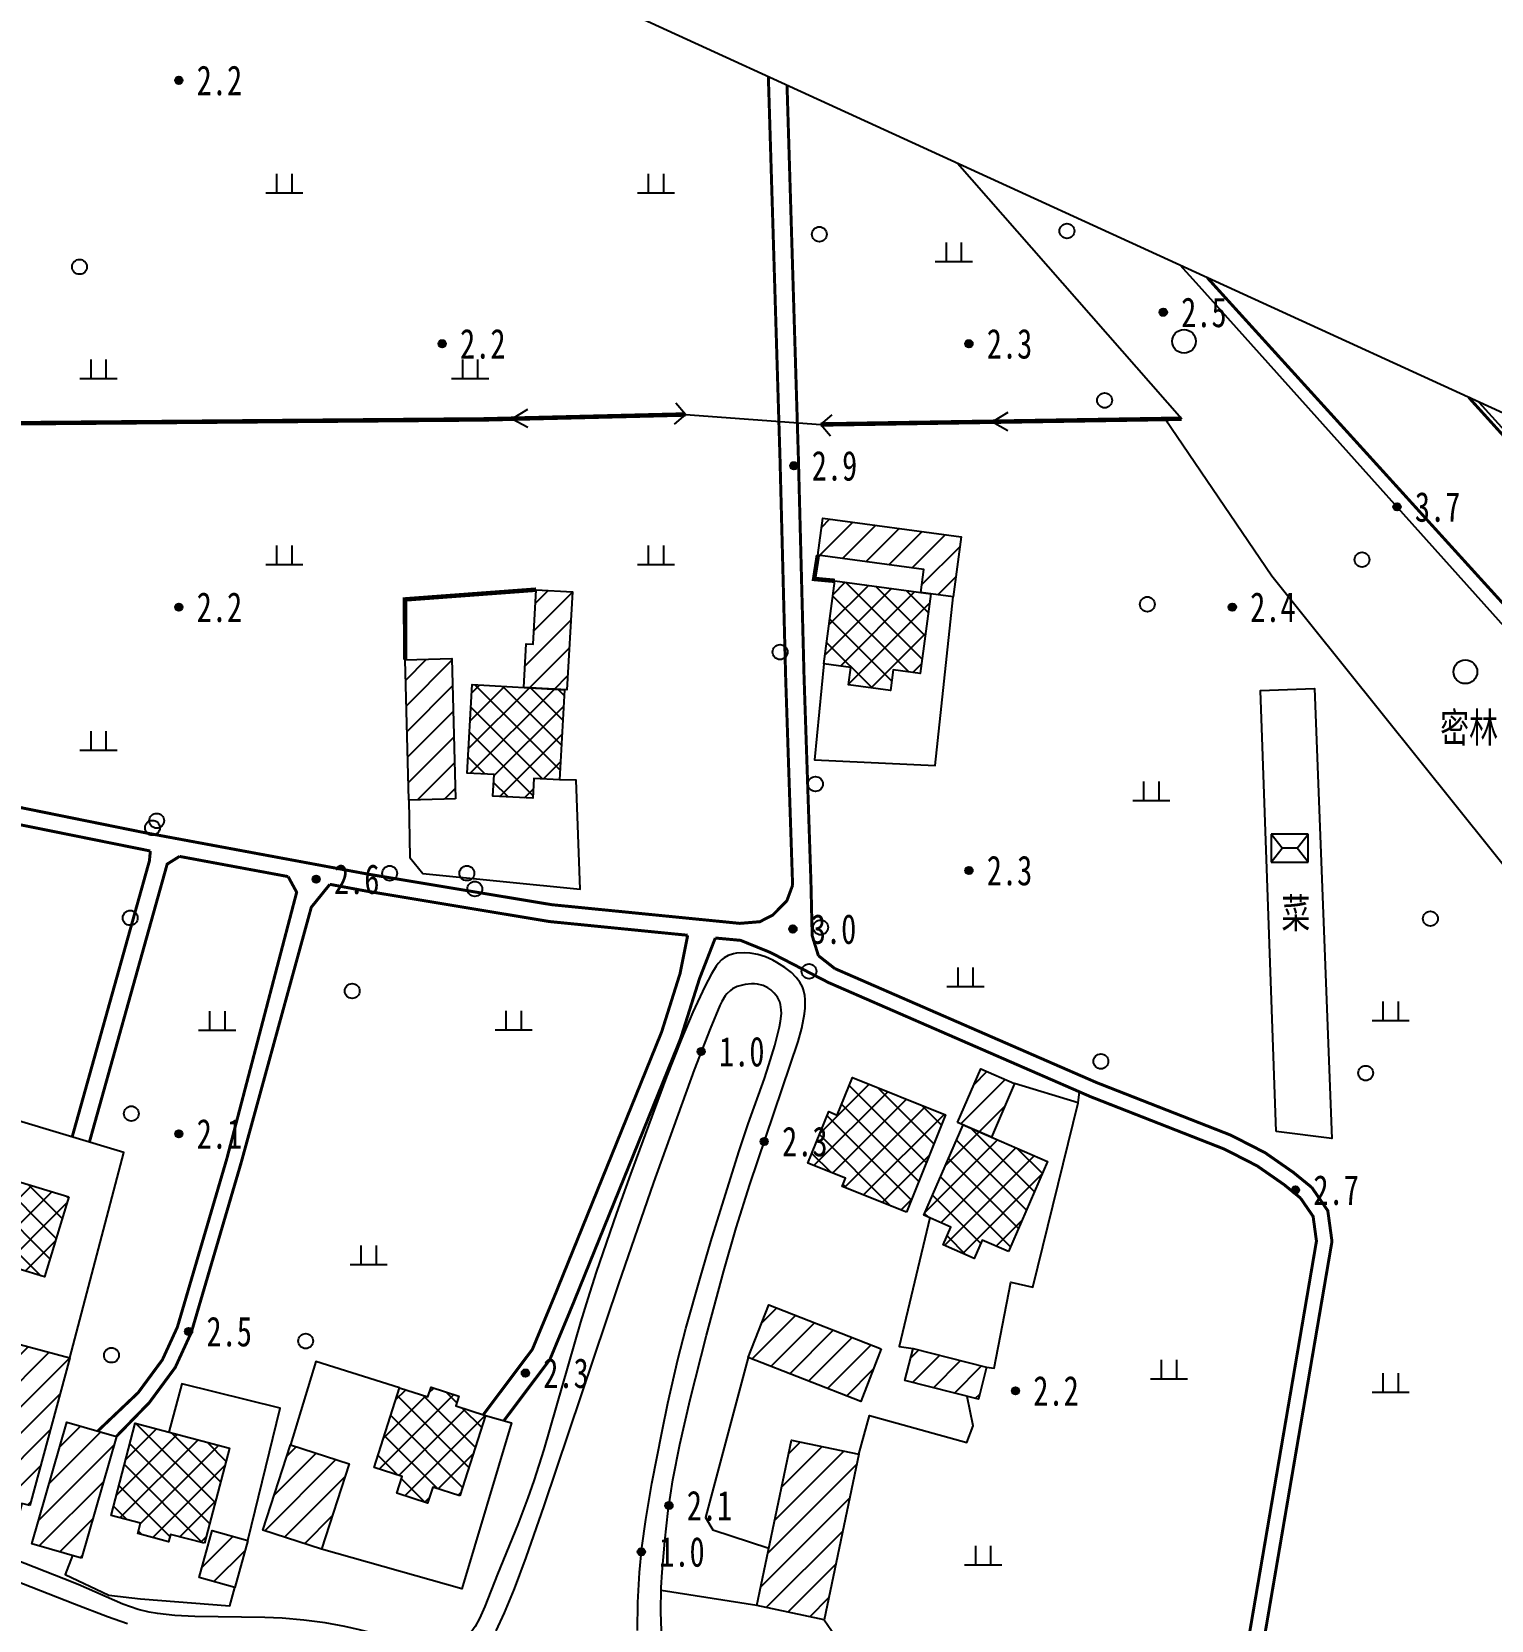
# Model space of a CAD drawing. Header units: metres. Extents: x 494039 to 619385, y 3351420 to 3402703.
# Drawn here: x 587745.6 to 587941.9, y 3393949.9 to 3394163.6 of the extents above; entities that cross this region are included whole.
import ezdxf
from ezdxf.enums import TextEntityAlignment as Align

# ---------------------------------------------------------------- set-up
doc = ezdxf.new("R2010")
doc.units = ezdxf.units.M
for name, pattern in [('2180', [0]), ('2430', [0]), ('2450', [0]), ('4410a', [0]), ('8521', [0]), ('9610', [0])]:
    doc.linetypes.add(name, pattern=pattern)
for name, color, linetype in [('210100', 130, 'Continuous'), ('220200', 130, 'Continuous'), ('220900', 130, '2180'), ('261301', 141, 'Continuous'), ('310300', 8, 'Continuous'), ('310500', 8, 'Continuous'), ('330400', 8, 'Continuous'), ('380201', 8, '2430'), ('380202', 8, '2450'), ('420500', 8, 'Continuous'), ('440100', 8, 'Continuous'), ('510301', 8, 'Continuous'), ('720100', 8, 'Continuous'), ('760201', 8, '8521'), ('810100', 8, '9610'), ('810302', 8, 'Continuous'), ('810501', 8, 'Continuous'), ('范围线', 8, 'Continuous')]:
    doc.layers.add(name, color=color, linetype=linetype)
pattern_1 = [(45, (0, 0), (-1.767766953, 1.767766953), []), (135, (0, 0), (-1.767766953, -1.767766953), [])]
pattern_2 = [(45, (0, 0), (-1.767766953, 1.767766953), [])]

# ---------------------------------------------------------------- blocks, each defined once
blk = doc.blocks.new('gc170')
at = {"linetype": 'Continuous'}
blk.add_circle((0, 0), 0.5, dxfattribs=at)
blk = doc.blocks.new('gu')
at = {"flags": 128}
for points in [[(3.75, 0), (-3.75, 0)], [(2.71, -0.6), (3.75, 0), (3.75, 0), (2.71, 0.6)]]:
    blk.add_lwpolyline(points, dxfattribs=at)
blk = doc.blocks.new('p_point')
for radius in [0.25, 0.2, 0.15, 0.1, 0.05]:
    blk.add_circle((0, 0), radius)
blk.add_point((0, 0))
blk = doc.blocks.new('vm')
at = {"linetype": 'Continuous'}
for p, q in [((-0.5, 0), (-0.5, 1.3)), ((0.5, 1.3), (0.5, 0)), ((1.25, 0), (-1.25, 0))]:
    blk.add_line(p, q, dxfattribs=at)
blk = doc.blocks.new('v1')
blk.add_circle((0, 0), 0.8)
blk = doc.blocks.new('mf')
for p, q in [((1.25, 0.95), (-1.25, 0.95)), ((-1.25, 0.95), (-1.25, -0.95)), ((0.5, 0), (-0.5, 0)), ((1.25, -0.95), (1.25, 0.95)), ((-1.25, -0.95), (1.25, -0.95))]:
    blk.add_line(p, q)
at = {"flags": 128}
for points in [[(-1.25, -0.95), (-0.5, 0), (-1.25, 0.95)], [(1.25, -0.95), (0.5, 0), (1.25, 0.95)]]:
    blk.add_lwpolyline(points, dxfattribs=at)
blk = doc.blocks.new('1-3&1-4')
at = {"layer": '310300', "linetype": 'Continuous'}
h = blk.add_hatch(dxfattribs=at)
h.set_pattern_fill('ANSI31', color=8, scale=20, style=0)
h.set_pattern_definition(pattern_2)
h.paths.add_polyline_path([(587865.1352, 3394088.2002), (587865.5487, 3394091.2727), (587851.296, 3394093.1908), (587851.9687, 3394098.1888), (587870.5943, 3394095.6821), (587869.5082, 3394087.6116)])
h = blk.add_hatch(dxfattribs=at)
h.set_pattern_fill('ANSI31', color=8, scale=20, style=0)
h.set_pattern_definition(pattern_2)
h.paths.add_polyline_path([(587811.7299, 3394075.4164), (587812.0616, 3394081.2959), (587812.9899, 3394081.2435), (587813.4033, 3394088.5697), (587818.2724, 3394088.295), (587817.5273, 3394075.0893)])
h = blk.add_hatch(dxfattribs=at)
h.set_pattern_fill('ANSI31', color=8, scale=20, style=0)
h.set_pattern_definition(pattern_2)
h.paths.add_polyline_path([(587802.5481, 3394060.416), (587796.2838, 3394060.2532), (587795.793, 3394079.135), (587802.0572, 3394079.2979)])
h = blk.add_hatch(dxfattribs=at)
h.set_pattern_fill('ANSI31', color=8, scale=20, style=0)
h.set_pattern_definition(pattern_2)
h.paths.add_polyline_path([(587870.0719, 3394016.9078), (587873.2093, 3394024.1161), (587877.7679, 3394022.132), (587874.6305, 3394014.9237)])
h = blk.add_hatch(dxfattribs=at)
h.set_pattern_fill('ANSI31', color=8, scale=20, style=0)
h.set_pattern_definition(pattern_2)
h.paths.add_polyline_path([(587859.8247, 3393986.4333), (587857.0555, 3393979.3518), (587841.9185, 3393985.2712), (587844.6878, 3393992.3527)])
h = blk.add_hatch(dxfattribs=at)
h.set_pattern_fill('ANSI31', color=8, scale=20, style=0)
h.set_pattern_definition(pattern_2)
h.paths.add_polyline_path([(587745.2875, 3393965.3729), (587744.2352, 3393965.6579), (587743.3674, 3393962.4535), (587738.6229, 3393963.7384), (587739.5604, 3393967.2003), (587738.0136, 3393967.6192), (587743.323, 3393987.2249), (587750.6667, 3393985.2361)])
h = blk.add_hatch(dxfattribs=at)
h.set_pattern_fill('ANSI31', color=8, scale=20, style=0)
h.set_pattern_definition(pattern_2)
h.paths.add_polyline_path([(587873.9984, 3393983.9728), (587872.8932, 3393979.6679), (587862.9921, 3393982.2101), (587864.0973, 3393986.5149)])
h = blk.add_hatch(dxfattribs=at)
h.set_pattern_fill('ANSI31', color=8, scale=20, style=0)
h.set_pattern_definition(pattern_2)
h.paths.add_polyline_path([(587752.2462, 3393958.3005), (587745.5639, 3393960.2181), (587750.2633, 3393976.5941), (587756.9456, 3393974.6765)])
h = blk.add_hatch(dxfattribs=at)
h.set_pattern_fill('ANSI31', color=8, scale=20, style=0)
h.set_pattern_definition(pattern_2)
h.paths.add_polyline_path([(587852.1543, 3393950.012), (587843.076, 3393951.9079), (587847.7276, 3393974.1821), (587856.8059, 3393972.2863)])
h = blk.add_hatch(dxfattribs=at)
h.set_pattern_fill('ANSI31', color=8, scale=20, style=0)
h.set_pattern_definition(pattern_2)
h.paths.add_polyline_path([(587780.3347, 3393973.5263), (587788.2368, 3393970.9677), (587784.5238, 3393959.5001), (587776.6216, 3393962.0587)])
h = blk.add_hatch(dxfattribs=at)
h.set_pattern_fill('ANSI31', color=8, scale=20, style=0)
h.set_pattern_definition(pattern_2)
h.paths.add_polyline_path([(587772.8667, 3393954.3525), (587768.0817, 3393955.6796), (587769.8327, 3393961.9932), (587774.6177, 3393960.6661)])
at = {"layer": '310500', "linetype": 'Continuous'}
h = blk.add_hatch(dxfattribs=at)
h.set_pattern_fill('ANSI37', color=8, scale=20, style=0)
h.set_pattern_definition(pattern_1)
h.paths.add_polyline_path([(587866.5095, 3394088.0152), (587865.0659, 3394077.2884), (587861.4441, 3394077.7758), (587861.0733, 3394075.0205), (587855.4203, 3394075.7813), (587855.7339, 3394078.1115), (587852.0878, 3394078.6022), (587853.5887, 3394089.7541)])
h = blk.add_hatch(dxfattribs=at)
h.set_pattern_fill('ANSI37', color=8, scale=20, style=0)
h.set_pattern_definition(pattern_1)
h.paths.add_polyline_path([(587817.2306, 3394075.106), (587816.5469, 3394062.9905), (587813.1, 3394063.185), (587812.9489, 3394060.5062), (587807.575, 3394060.8094), (587807.7374, 3394063.6889), (587804.1358, 3394063.8921), (587804.8081, 3394075.807)])
h = blk.add_hatch(dxfattribs=at)
h.set_pattern_fill('ANSI37', color=8, scale=20, style=0)
h.set_pattern_definition(pattern_1)
h.paths.add_polyline_path([(587863.2232, 3394004.816), (587854.572, 3394008.2943), (587855.0109, 3394009.3858), (587849.9681, 3394011.4133), (587852.7586, 3394018.3539), (587853.8988, 3394017.8955), (587855.9325, 3394022.9539), (587868.4863, 3394017.9066)])
h = blk.add_hatch(dxfattribs=at)
h.set_pattern_fill('ANSI37', color=8, scale=20, style=0)
h.set_pattern_definition(pattern_1)
h.paths.add_polyline_path([(587876.9182, 3393999.5299), (587873.3969, 3394001.0626), (587872.3324, 3393998.6169), (587868.1415, 3394000.441), (587869.1833, 3394002.8345), (587865.5384, 3394004.421), (587870.8297, 3394016.578), (587882.1869, 3394011.6348)])
h = blk.add_hatch(dxfattribs=at)
h.set_pattern_fill('ANSI37', color=8, scale=20, style=0)
h.set_pattern_definition(pattern_1)
h.paths.add_polyline_path([(587750.5316, 3394006.8838), (587747.2566, 3393996.1136), (587743.7111, 3393997.1917), (587743.0039, 3393994.8662), (587738.2079, 3393996.3246), (587738.8853, 3393998.5523), (587735.1956, 3393999.6743), (587738.5004, 3394010.5423)])
h = blk.add_hatch(dxfattribs=at)
h.set_pattern_fill('ANSI37', color=8, scale=20, style=0)
h.set_pattern_definition(pattern_1)
h.paths.add_polyline_path([(587803.1491, 3393966.6949), (587799.4945, 3393967.8638), (587798.8025, 3393965.7002), (587794.6574, 3393967.026), (587795.3807, 3393969.2873), (587791.5965, 3393970.4976), (587795.0181, 3393981.1954), (587798.8349, 3393979.9746), (587799.2594, 3393981.3017), (587803.0088, 3393980.1025), (587802.5843, 3393978.7754), (587806.602, 3393977.4903)])
h = blk.add_hatch(dxfattribs=at)
h.set_pattern_fill('ANSI37', color=8, scale=20, style=0)
h.set_pattern_definition(pattern_1)
h.paths.add_polyline_path([(587768.7767, 3393960.2962), (587764.2111, 3393961.4926), (587763.951, 3393960.5001), (587759.7982, 3393961.5883), (587760.1623, 3393962.9779), (587756.2115, 3393964.0132), (587759.4653, 3393976.4297), (587772.1345, 3393973.1097)])
at = {"layer": '210100', "color": 141, "linetype": 'Continuous', "flags": 128}
for points in [[(587827.0231, 3393948.5785), (587827.0805, 3393952.3145), (587827.2957, 3393956.3561), (587827.6109, 3393959.6885), (587828.1423, 3393963.4896), (587828.9819, 3393968.3545), (587830.345, 3393975.3587), (587831.1285, 3393979.1209), (587832.4571, 3393985.011), (587833.5301, 3393989.1744), (587835.4575, 3393995.9534), (587836.9177, 3394000.8679), (587838.4057, 3394005.7718), (587840.7063, 3394013.0904), (587841.9211, 3394016.7112), (587844.1031, 3394022.8335), (587844.7134, 3394024.6381), (587845.5141, 3394027.2644), (587846.1314, 3394029.7762), (587846.2746, 3394030.535), (587846.3825, 3394031.567), (587846.3778, 3394032.041), (587846.2724, 3394032.7675), (587846.1601, 3394033.1337), (587845.8549, 3394033.754), (587845.4318, 3394034.3152), (587844.9526, 3394034.7603), (587844.5642, 3394035.0236), (587843.9359, 3394035.3128), (587843.1941, 3394035.4987), (587842.7753, 3394035.5461), (587842.3514, 3394035.5576), (587841.5034, 3394035.4795), (587840.4468, 3394035.188), (587839.835, 3394034.8811), (587839.5236, 3394034.6605), (587839.0712, 3394034.2184), (587838.8346, 3394033.9155), (587838.391, 3394033.1875), (587838.1237, 3394032.6442), (587836.7901, 3394029.4823), (587834.6579, 3394023.972), (587829.1809, 3394008.8059), (587824.4723, 3393995.2037), (587814.4245, 3393965.332), (587811.9973, 3393958.3685), (587810.4347, 3393954.1847), (587809.0945, 3393950.9209), (587807.9729, 3393948.4954)], [(587758.4071, 3393949.4759), (587755.7424, 3393950.4031), (587751.2847, 3393952.0923), (587738.5531, 3393957.0964)]]:
    blk.add_lwpolyline(points, dxfattribs=at)
at = {"layer": '220200', "color": 141, "linetype": 'Continuous', "const_width": 0.6, "flags": 128}
for points in [[(587657.9175, 3394109.9394), (587672.9304, 3394110.0821), (587745.4406, 3394110.9694), (587806.3178, 3394111.4731), (587833.4844, 3394112.1327)], [(587851.6858, 3394110.7915), (587900.2382, 3394111.5626)]]:
    blk.add_lwpolyline(points, dxfattribs=at)
at = {"layer": '220900', "color": 141, "linetype": 'Continuous'}
for p, q in [((587833.4844, 3394112.1327), (587832.1779, 3394113.647)), ((587833.4844, 3394112.1327), (587831.9701, 3394110.8262)), ((587851.6858, 3394110.7915), (587853.2001, 3394112.098)), ((587851.6858, 3394110.7915), (587852.9923, 3394109.2772))]:
    blk.add_line(p, q, dxfattribs=at)
at = {"layer": '220900', "color": 141, "linetype": '2180', "flags": 128}
blk.add_lwpolyline([(587833.4844, 3394112.1327), (587851.6858, 3394110.7915)], dxfattribs=at)
at = {"layer": '310300', "color": 8, "linetype": 'Continuous', "flags": 128}
for points, elevation in [([(587865.1352, 3394088.2002), (587865.5487, 3394091.2727), (587851.296, 3394093.1908), (587851.9687, 3394098.1888), (587870.5943, 3394095.6821), (587869.5082, 3394087.6116)], 5.1647), ([(587802.5481, 3394060.416), (587796.2838, 3394060.2532), (587795.793, 3394079.135), (587802.0572, 3394079.2979)], 5.1647), ([(587870.0719, 3394016.9078), (587873.2093, 3394024.1161), (587877.7679, 3394022.132), (587874.6305, 3394014.9237)], 5.7515), ([(587859.8247, 3393986.4333), (587857.0555, 3393979.3518), (587841.9185, 3393985.2712), (587844.6878, 3393992.3527)], 5.6028), ([(587873.9984, 3393983.9728), (587872.8932, 3393979.6679), (587862.9921, 3393982.2101), (587864.0973, 3393986.5149)], 5.3649), ([(587752.2462, 3393958.3005), (587745.5639, 3393960.2181), (587750.2633, 3393976.5941), (587756.9456, 3393974.6765)], 5.8942), ([(587852.1543, 3393950.012), (587843.076, 3393951.9079), (587847.7276, 3393974.1821), (587856.8059, 3393972.2863)], 4.6511), ([(587780.3347, 3393973.5263), (587788.2368, 3393970.9677), (587784.5238, 3393959.5001), (587776.6216, 3393962.0587)], 5.8942), ([(587772.8667, 3393954.3525), (587768.0817, 3393955.6796), (587769.8327, 3393961.9932), (587774.6177, 3393960.6661)], 5.8942)]:
    blk.add_lwpolyline(points, close=True, dxfattribs=dict(at, elevation=elevation))
for points in [[(587811.7299, 3394075.4164), (587812.0616, 3394081.2959), (587812.9899, 3394081.2435), (587813.4033, 3394088.5697), (587818.2724, 3394088.295), (587817.5273, 3394075.0893)], [(587745.2875, 3393965.3729), (587744.2352, 3393965.6579), (587743.3674, 3393962.4535), (587738.6229, 3393963.7384), (587739.5604, 3393967.2003), (587738.0136, 3393967.6192), (587743.323, 3393987.2249), (587750.6667, 3393985.2361)]]:
    blk.add_lwpolyline(points, close=True, dxfattribs=at)
at = {"layer": '310500', "color": 8, "linetype": 'Continuous', "flags": 128}
for points, elevation in [([(587866.5095, 3394088.0152), (587865.0659, 3394077.2884), (587861.4441, 3394077.7758), (587861.0733, 3394075.0205), (587855.4203, 3394075.7813), (587855.7339, 3394078.1115), (587852.0878, 3394078.6022), (587853.5887, 3394089.7541)], 10.324), ([(587863.2232, 3394004.816), (587854.572, 3394008.2943), (587855.0109, 3394009.3858), (587849.9681, 3394011.4133), (587852.7586, 3394018.3539), (587853.8988, 3394017.8955), (587855.9325, 3394022.9539), (587868.4863, 3394017.9066)], 13.6074), ([(587876.9182, 3393999.5299), (587873.3969, 3394001.0626), (587872.3324, 3393998.6169), (587868.1415, 3394000.441), (587869.1833, 3394002.8345), (587865.5384, 3394004.421), (587870.8297, 3394016.578), (587882.1869, 3394011.6348)], 10.2303), ([(587750.5316, 3394006.8838), (587747.2566, 3393996.1136), (587743.7111, 3393997.1917), (587743.0039, 3393994.8662), (587738.2079, 3393996.3246), (587738.8853, 3393998.5523), (587735.1956, 3393999.6743), (587738.5004, 3394010.5423)], 13.3724), ([(587803.1491, 3393966.6949), (587799.4945, 3393967.8638), (587798.8025, 3393965.7002), (587794.6574, 3393967.026), (587795.3807, 3393969.2873), (587791.5965, 3393970.4976), (587795.0181, 3393981.1954), (587798.8349, 3393979.9746), (587799.2594, 3393981.3017), (587803.0088, 3393980.1025), (587802.5843, 3393978.7754), (587806.602, 3393977.4903)], 14.1531)]:
    blk.add_lwpolyline(points, close=True, dxfattribs=dict(at, elevation=elevation))
for points in [[(587817.2306, 3394075.106), (587816.5469, 3394062.9905), (587813.1, 3394063.185), (587812.9489, 3394060.5062), (587807.575, 3394060.8094), (587807.7374, 3394063.6889), (587804.1358, 3394063.8921), (587804.8081, 3394075.807)], [(587768.7767, 3393960.2962), (587764.2111, 3393961.4926), (587763.951, 3393960.5001), (587759.7982, 3393961.5883), (587760.1623, 3393962.9779), (587756.2115, 3393964.0132), (587759.4653, 3393976.4297), (587772.1345, 3393973.1097)]]:
    blk.add_lwpolyline(points, close=True, dxfattribs=at)
at = {"layer": '330400', "color": 8, "linetype": 'Continuous', "flags": 128}
blk.add_lwpolyline([(587912.9483, 3394015.6823), (587910.8267, 3394075.0094), (587918.0883, 3394075.2691), (587920.4382, 3394014.7402)], close=True, dxfattribs=at)
at = {"layer": '380201', "color": 8, "linetype": '2430', "const_width": 0.6, "flags": 128}
for points, elevation in [([(587851.296, 3394093.1908), (587850.7958, 3394090.0125), (587853.5887, 3394089.7541)], 5.4324), ([(587813.4033, 3394088.5697), (587795.7483, 3394087.2565), (587795.793, 3394079.135)], 5.1647)]:
    blk.add_lwpolyline(points, dxfattribs=dict(at, elevation=elevation))
at = {"layer": '380202', "color": 8, "linetype": '2450', "flags": 128}
for points in [[(587852.0878, 3394078.6022), (587850.859, 3394065.6675), (587867.0793, 3394064.9001), (587869.5082, 3394087.6116)], [(587873.9984, 3393983.9728), (587875.0072, 3393983.834), (587877.263, 3393995.402), (587880.2283, 3393994.7663), (587886.3212, 3394019.5267), (587877.7679, 3394022.132)], [(587795.0181, 3393981.1954), (587783.7835, 3393984.7295), (587780.3347, 3393973.5263)], [(587774.6177, 3393960.6661), (587778.9449, 3393978.4679), (587765.7458, 3393981.757), (587764.0016, 3393975.241)], [(587856.8059, 3393972.2863), (587858.2621, 3393977.4637), (587871.3351, 3393973.8301), (587872.193, 3393976.1145), (587871.3673, 3393980.0597)]]:
    blk.add_lwpolyline(points, dxfattribs=at)
for points, elevation in [([(587796.2838, 3394060.2532), (587796.3938, 3394052.526), (587798.1604, 3394050.3785), (587819.3101, 3394048.2659), (587818.7906, 3394062.9468), (587816.5469, 3394062.9905)], 5.1647), ([(587750.6667, 3393985.2361), (587757.9453, 3394012.8407), (587742.851, 3394017.4038)], 5.3907), ([(587866.3416, 3394004.0714), (587862.2354, 3393986.7462), (587864.0973, 3393986.5149)], 4.5699), ([(587841.9185, 3393985.2712), (587836.1886, 3393963.7739), (587837.1461, 3393962.1075), (587844.693, 3393959.6511)], 4.3617), ([(587751.0164, 3393958.6534), (587750.0641, 3393956.0878), (587755.9162, 3393953.3361), (587760.1718, 3393952.8133), (587772.2095, 3393951.8613), (587772.8667, 3393954.3525)], 5.0874)]:
    blk.add_lwpolyline(points, dxfattribs=dict(at, elevation=elevation))
at = {"layer": '420500', "color": 8, "linetype": 'Continuous', "const_width": 0.4, "flags": 128}
for points in [[(587957.5677, 3394071.157), (587903.6726, 3394130.5409)], [(588035.1586, 3394007.3177), (588000.8891, 3394044.8211), (587972.8402, 3394076.8839), (587938.8472, 3394114.4317)]]:
    blk.add_lwpolyline(points, dxfattribs=at)
at = {"layer": '440100', "color": 8, "linetype": '4410a', "const_width": 0.4, "flags": 128}
for points in [[(587844.637, 3394157.5778), (587846.1963, 3394106.4363), (587846.9681, 3394076.5985), (587847.8978, 3394048.8099)], [(587684.7888, 3394071.2376), (587690.4535, 3394069.9247), (587720.6586, 3394063.9917), (587760.691, 3394055.8921), (587790.7622, 3394050.3073), (587815.4929, 3394046.194), (587840.7975, 3394043.6804), (587843.4909, 3394043.9058), (587845.2478, 3394044.8104), (587847.1333, 3394046.7401), (587847.8978, 3394048.8099)], [(587750.9847, 3394014.9449), (587761.3779, 3394052.0899), (587761.5008, 3394053.4174)], [(587754.4359, 3393975.3967), (587759.8722, 3393980.5644), (587763.1235, 3393984.9771), (587765.1428, 3393989.3858), (587771.7851, 3394012.0109), (587781.1878, 3394047.8705), (587780.0359, 3394049.975)], [(587806.2899, 3393977.5901), (587812.8884, 3393986.3716), (587815.8183, 3393993.4159), (587830.2779, 3394029.0711), (587832.7558, 3394036.9229), (587833.7857, 3394042.0804)], [(587837.4976, 3394041.7117), (587840.9024, 3394041.3959), (587844.9053, 3394039.7686), (587852.7458, 3394035.7119), (587888.0033, 3394020.3582), (587905.9902, 3394013.3102), (587910.3809, 3394011.0629), (587914.0002, 3394008.5432), (587916.2159, 3394006.7369)], [(587853.5697, 3394037.6038), (587888.7919, 3394022.2655), (587906.8388, 3394015.194), (587911.4453, 3394012.8362), (587915.2434, 3394010.1921), (587917.7495, 3394008.1491)], [(587916.2159, 3394006.7369), (587917.9131, 3394004.2641), (587918.3666, 3394000.9424), (587908.7118, 3393944.3949), (587903.6144, 3393913.576), (587903.042, 3393905.8681), (587903.5202, 3393902.7799), (587905.2175, 3393900.307)]]:
    blk.add_lwpolyline(points, dxfattribs=at)
at = {"layer": '440100', "color": 8, "linetype": 'Continuous', "const_width": 0.4, "flags": 128}
for points in [[(587847.1486, 3394156.4275), (587848.6707, 3394106.506), (587849.4425, 3394076.6721), (587850.362, 3394049.3193), (587850.5319, 3394042.0268), (587851.3678, 3394039.3354)], [(587732.4479, 3394059.2749), (587761.5008, 3394053.4174)], [(587753.3, 3394014.245), (587763.7658, 3394051.6505), (587765.4181, 3394052.6899)], [(587765.4181, 3394052.6899), (587780.0359, 3394049.975)], [(587756.9456, 3393974.6765), (587761.3784, 3393979.2357), (587764.8566, 3393983.9564), (587767.0219, 3393988.6838), (587773.713, 3394011.4753), (587783.1532, 3394045.8475), (587785.6481, 3394048.9327)], [(587785.6481, 3394048.9327), (587790.3661, 3394048.0565), (587815.1922, 3394043.9273), (587833.7857, 3394042.0804)], [(587809.0685, 3393976.792), (587815.2517, 3393985.0207), (587818.3167, 3393992.3898), (587832.8212, 3394028.1557), (587835.3756, 3394036.2501), (587837.4976, 3394041.7117)], [(587917.7495, 3394008.1491), (587919.8915, 3394005.0283), (587920.4541, 3394000.9075), (587910.7469, 3393944.0529), (587905.6655, 3393913.3307), (587905.1174, 3393905.9506), (587905.4875, 3393903.5601), (587906.7738, 3393901.686)]]:
    blk.add_lwpolyline(points, dxfattribs=at)
at = {"layer": '440100', "color": 8, "linetype": '4410a', "const_width": 0.4, "elevation": 3.4889, "flags": 128}
blk.add_lwpolyline([(587851.3678, 3394039.3354), (587853.5697, 3394037.6038)], dxfattribs=at)
at = {"layer": '760201', "color": 8, "linetype": '8521', "flags": 128}
for points in [[(588015.4328, 3393980.0445), (588007.1562, 3393990.0044), (587998.2042, 3393998.5497), (587963.0105, 3394032.7978), (587957.139, 3394038.9183), (587956.0239, 3394040.7455), (587951.744, 3394052.6998), (587952.1637, 3394060.6041), (587954.9512, 3394069.5691), (587953.6919, 3394072.3651), (587902.2029, 3394129.8559), (587900.0175, 3394132.2148)], [(587913.1279, 3393894.4498), (587910.6286, 3393895.2031), (587909.2866, 3393895.7217), (587908.471, 3393896.1097), (587907.2625, 3393896.7752), (587904.5808, 3393898.5133), (587903.2703, 3393899.2817), (587902.0429, 3393899.8438), (587900.6229, 3393900.3254), (587891.3278, 3393902.9573), (587888.0609, 3393903.8278), (587880.9079, 3393905.568), (587871.9422, 3393907.6747), (587865.9884, 3393909.1622), (587861.2699, 3393910.506), (587857.514, 3393911.7657), (587853.8043, 3393913.1654), (587851.968, 3393913.9143), (587849.0623, 3393915.1908), (587846.5639, 3393916.4084), (587844.469, 3393917.555), (587842.9574, 3393918.4853), (587841.3689, 3393919.59), (587839.333, 3393921.2579), (587838.7003, 3393921.8567), (587837.7505, 3393922.8634), (587836.5818, 3393924.3852), (587835.9454, 3393925.4395), (587835.5658, 3393926.1705), (587834.8944, 3393927.6865), (587834.5238, 3393928.6632), (587833.807, 3393930.8665), (587833.402, 3393932.2927), (587832.3326, 3393936.4911), (587831.4391, 3393940.4644), (587830.802, 3393943.8723), (587830.4084, 3393946.7218), (587830.2498, 3393948.5631), (587830.1688, 3393951.0355), (587830.2335, 3393954.3466), (587830.3459, 3393956.4207), (587830.6913, 3393960.5713), (587831.1704, 3393964.7136), (587831.7931, 3393968.8308), (587832.7286, 3393973.5696), (587834.1296, 3393979.613), (587836.324, 3393988.2996), (587838.6392, 3393996.9553), (587840.2981, 3394002.7065), (587842.1442, 3394008.5368), (587848.6557, 3394027.7902), (587849.1415, 3394029.5904), (587849.4996, 3394031.528), (587849.5784, 3394032.2735), (587849.5966, 3394033.4614), (587849.5475, 3394033.9679), (587849.3798, 3394034.7334), (587849.2303, 3394035.138), (587848.8894, 3394035.7677), (587848.3948, 3394036.4109), (587847.7421, 3394037.0545), (587846.8713, 3394037.7341), (587845.7925, 3394038.4184), (587845.2194, 3394038.7257), (587844.24, 3394039.1592), (587843.2287, 3394039.4818), (587842.1831, 3394039.6765), (587841.3694, 3394039.7268), (587840.3539, 3394039.6563), (587839.9448, 3394039.5781), (587839.2239, 3394039.3448), (587838.675, 3394039.0471), (587838.3424, 3394038.786), (587837.8736, 3394038.2808), (587837.6175, 3394037.9302), (587836.9924, 3394036.8798), (587836.0957, 3394035.1708), (587834.4754, 3394031.7272), (587833.0036, 3394028.2617), (587830.9471, 3394023.041), (587826.1103, 3394009.939), (587824.2293, 3394004.6834), (587821.4874, 3393996.7617), (587820.3325, 3393993.2082), (587819.3607, 3393990.0194), (587814.435, 3393972.9122), (587813.1095, 3393968.7163), (587812.3036, 3393966.3995), (587810.9292, 3393962.834), (587808.1863, 3393956.1202), (587806.5055, 3393951.8059), (587805.7904, 3393950.1735), (587805.1953, 3393949.088), (587804.414, 3393948.0355), (587803.8079, 3393947.4682), (587803.4742, 3393947.2338), (587802.8914, 3393946.9345), (587802.5193, 3393946.7995), (587801.7265, 3393946.6141), (587800.5894, 3393946.5166), (587799.8449, 3393946.5271), (587798.3125, 3393946.6731), (587796.3135, 3393947.0251), (587794.5888, 3393947.4097), (587789.6456, 3393948.662), (587787.6802, 3393949.1109), (587785.0261, 3393949.5868), (587782.1382, 3393949.9612), (587779.2158, 3393950.2061), (587776.8877, 3393950.305), (587767.4825, 3393950.4293), (587764.7759, 3393950.5853), (587762.4867, 3393950.8504), (587761.3566, 3393951.0473), (587759.8695, 3393951.397), (587757.7983, 3393952.095), (587751.7864, 3393954.7295), (587749.8758, 3393955.5207), (587735.5773, 3393961.1241), (587688.8332, 3393979.5833), (587685.0417, 3393981.1921), (587683.3393, 3393981.9626), (587680.6583, 3393983.2751), (587678.9176, 3393984.2175), (587672.549, 3393987.8943), (587670.4489, 3393988.9878), (587668.862, 3393989.6919), (587666.9982, 3393990.322), (587666.0462, 3393990.5447), (587664.2079, 3393990.8304), (587659.5248, 3393991.3314), (587657.422, 3393991.7156), (587656.2654, 3393991.9836), (587653.9743, 3393992.6129), (587651.2621, 3393993.501), (587648.5935, 3393994.5095), (587646.5117, 3393995.3872), (587642.8454, 3393997.0824), (587638.6275, 3393999.183), (587632.6619, 3394002.3077), (587626.745, 3394005.5317), (587624.3948, 3394006.8546), (587620.3194, 3394009.2449), (587616.9708, 3394011.3664), (587614.581, 3394013.0149), (587612.4606, 3394014.611), (587610.086, 3394016.6365), (587608.361, 3394018.3809), (587607.1509, 3394019.8049), (587605.9213, 3394021.4413), (587604.7831, 3394023.1568), (587603.8949, 3394024.6684), (587601.8684, 3394028.5568), (587600.9964, 3394030.0969), (587600.1388, 3394031.3861), (587599.4196, 3394032.2808), (587598.3084, 3394033.3606), (587597.2969, 3394034.1342), (587594.1578, 3394036.1536), (587593.3506, 3394036.6964), (587592.3259, 3394037.4733), (587591.2813, 3394038.4352), (587590.3221, 3394039.4877), (587589.2075, 3394040.9006), (587588.4276, 3394041.9882), (587587.8128, 3394042.8977), (587587.119, 3394044.0672), (587586.6737, 3394045.0325), (587586.4111, 3394045.8597), (587586.2874, 3394046.5485), (587586.2396, 3394047.5362), (587586.273, 3394048.1632), (587586.4566, 3394049.4315), (587586.8626, 3394051.0896), (587587.3887, 3394052.7859), (587588.5463, 3394056.0499), (587590.0108, 3394059.746), (587591.0996, 3394062.3425), (587595.9502, 3394073.6389), (587597.3978, 3394077.2651), (587598.7692, 3394081.1097), (587600.3491, 3394086.0699), (587601.4184, 3394089.6407), (587607.1795, 3394109.7445), (587611.6495, 3394124.8165)], [(587940.2139, 3394113.8058), (587973.2833, 3394077.2782), (588001.3312, 3394045.2164), (588034.8287, 3394008.5076), (588035.1586, 3394007.3177)]]:
    blk.add_lwpolyline(points, dxfattribs=at)
at = {"layer": '810100', "color": 8, "linetype": '9610', "flags": 128}
for points in [[(587870.0606, 3394145.9344), (587900.2382, 3394111.5626)], [(587898.0047, 3394111.5272), (587912.3603, 3394090.4282), (587946.9162, 3394047.2994), (587953.4358, 3394047.9745)], [(587843.076, 3393951.9079), (587830.2218, 3393953.9453)], [(587852.1543, 3393950.012), (587853.6019, 3393947.8327), (587907.266, 3393935.6534)]]:
    blk.add_lwpolyline(points, dxfattribs=at)
for points, elevation in [([(587886.3212, 3394019.5267), (587886.4824, 3394021.0205)], 3.3402), ([(587806.602, 3393977.4903), (587810.1036, 3393976.4989), (587803.3939, 3393954.1613), (587784.5238, 3393959.5001)], 3.2212)]:
    blk.add_lwpolyline(points, dxfattribs=dict(at, elevation=elevation))
at = {"layer": '范围线', "color": 8, "flags": 128}
blk.add_lwpolyline([(580974.9971, 3398172.2884), (580158.1729, 3397748.7629), (583102.2681, 3395406.1495), (589376.9328, 3392493.3034), (594318.9563, 3392016.403), (594002.9657, 3392059.9931), (593709.5027, 3392110.274), (593489.39, 3392154.2585), (593446.55, 3392164.1073), (593184.0367, 3392224.4585), (592856.0894, 3392311.9807), (592630.9821, 3392379.424), (592345.2786, 3392474.0542), (592112.8421, 3392558.6278), (591835.9381, 3392668.5492), (591571.4074, 3392783.2499), (591303.4331, 3392909.9936), (591275.2655, 3392923.316), (591065.2798, 3393031.2284), (591019.813, 3393054.5939), (590886.2864, 3393127.1825), (590776.1303, 3393189.2284), (589711.9005, 3393302.4152), (583546.9224, 3396125.8295)], close=True, dxfattribs=at)
at = {"layer": '261301', "color": 141, "linetype": 'Continuous', "xscale": 2, "yscale": 2}
for p, rotation in [((587817.6618, 3394111.7485, 2.9833), 181.3927083604673), ((587882.2684, 3394111.2773, 2.8733), 180.9114238125575)]:
    blk.add_blockref('gu', p, dxfattribs=dict(at, rotation=rotation))
at = {"layer": '330400', "color": 8, "linetype": 'Continuous', "xscale": 2, "yscale": 2}
blk.add_blockref('mf', (587914.7709, 3394053.7976), dxfattribs=at)
at = {"layer": '510301', "color": 8, "linetype": 'Continuous', "xscale": 2, "yscale": 2}
for p in [(587851.4958, 3394136.3784, 3.6162), (587884.8015, 3394136.8223, 11.6272), (587751.973, 3394131.9952, 2.9047), (587889.8666, 3394114.0287, 3.6162), (587924.4952, 3394092.5993, 11.4131), (587895.6186, 3394086.6055, 3.527), (587846.2149, 3394080.1744, 3.5567), (587850.9723, 3394062.4267, 3.6269), (587761.7841, 3394056.5333, 3.185), (587762.3466, 3394057.4786, 3.185), (587793.6976, 3394050.4229, 3.2519), (587804.0811, 3394050.4285, 3.4749), (587805.1473, 3394048.3146, 3.6626), (587758.7907, 3394044.423, 3.1404), (587933.6936, 3394044.3163, 3.5865), (587851.6658, 3394043.132, 3.7947), (587850.1066, 3394037.2351, 3.7947), (587788.6577, 3394034.5855, 3.1404), (587889.3664, 3394025.1143, 3.5865), (587924.9858, 3394023.5383, 3.5865), (587758.9396, 3394018.0935, 3.1404), (587782.3978, 3393987.492, 4.0266), (587756.2762, 3393985.5947, 3.7054)]:
    blk.add_blockref('gc170', p, dxfattribs=at)
at = {"layer": '720100', "color": 8, "linetype": 'Continuous', "xscale": 2, "yscale": 2, "zscale": 2}
for p in [(587765.334, 3394157.0795, 2.1801), (587897.762, 3394125.882, 2.4899), (587800.7614, 3394121.6522, 2.1856), (587871.6161, 3394121.6523, 2.342), (587848.0723, 3394105.2417, 2.869), (587929.2045, 3394099.7069, 3.7474), (587765.3339, 3394086.2247, 2.1726), (587907.0435, 3394086.225, 2.387), (587871.616, 3394050.7975, 2.3037), (587783.8025, 3394049.6299, 2.6383), (587847.9434, 3394042.926, 2.9844), (587835.5963, 3394026.4372, 1.0106), (587765.3338, 3394015.3699, 2.1331), (587844.0817, 3394014.3413, 2.2585), (587915.554, 3394007.8181, 2.7043), (587766.6465, 3393988.7826, 2.463), (587811.9534, 3393983.1885, 2.3217), (587877.8747, 3393980.8055, 2.1997), (587831.2609, 3393965.3668, 2.1208), (587827.5489, 3393959.1436, 1.0106)]:
    blk.add_blockref('p_point', p, dxfattribs=at)
at = {"layer": '810302', "color": 8, "linetype": 'Continuous', "xscale": 2, "yscale": 2}
for p in [(587779.5253, 3394141.9226), (587829.5253, 3394141.9226), (587869.5853, 3394132.6821), (587754.5253, 3394116.9226), (587804.5253, 3394116.9226), (587779.5253, 3394091.9226), (587829.5253, 3394091.9226), (587754.5253, 3394066.9226), (587896.1467, 3394060.1637), (587871.1467, 3394035.1637), (587770.5004, 3394029.2687, 2.8573), (587810.3864, 3394029.3069, 2.8573), (587928.3468, 3394030.5548), (587790.8805, 3393997.7544, 2.8573), (587898.5244, 3393982.367), (587928.3468, 3393980.5548), (587873.5244, 3393957.367)]:
    blk.add_blockref('vm', p, dxfattribs=at)
at = {"layer": '810501', "color": 8, "linetype": 'Continuous', "xscale": 2, "yscale": 2}
for p in [(587900.5478, 3394121.9757, 5.0919), (587938.3959, 3394077.5258, 5.0919)]:
    blk.add_blockref('v1', p, dxfattribs=at)
at = {"color": 8, "linetype": 'Continuous', "width": 0.75}
blk.add_text('密林', height=4, dxfattribs=at).set_placement((587938.9021, 3394070.1104), align=Align.MIDDLE)
at = {"color": 8, "width": 0.75}
blk.add_text('菜', height=4, dxfattribs=at).set_placement((587915.5922, 3394045.0503, 3.7966), align=Align.MIDDLE_CENTER)
at = {"layer": '720100', "color": 8, "width": 0.75}
for s, p in [('2.2', (587767.734, 3394157.0795, 2.1801)), ('2.5', (587900.162, 3394125.882, 2.4899)), ('2.2', (587803.1614, 3394121.6522, 2.1856)), ('2.3', (587874.0161, 3394121.6523, 2.342)), ('2.9', (587850.4723, 3394105.2417, 2.869)), ('3.7', (587931.6045, 3394099.7069, 3.7474)), ('2.2', (587767.7339, 3394086.2247, 2.1726)), ('2.4', (587909.4435, 3394086.225, 2.387)), ('2.6', (587786.2025, 3394049.6299, 2.6383)), ('2.3', (587874.016, 3394050.7975, 2.3037)), ('3.0', (587850.3434, 3394042.926, 2.9844)), ('1.0', (587837.9963, 3394026.4372, 1.0106)), ('2.1', (587767.7338, 3394015.3699, 2.1331)), ('2.3', (587846.4817, 3394014.3413, 2.2585)), ('2.7', (587917.954, 3394007.8181, 2.7043)), ('2.5', (587769.0465, 3393988.7826, 2.463)), ('2.3', (587814.3534, 3393983.1885, 2.3217)), ('2.2', (587880.2747, 3393980.8055, 2.1997)), ('2.1', (587833.6609, 3393965.3668, 2.1208)), ('1.0', (587829.9489, 3393959.1436, 1.0106))]:
    blk.add_text(s, height=4, dxfattribs=at).set_placement(p, align=Align.MIDDLE_LEFT)

msp = doc.modelspace()

# ---------------------------------------------------------------- block references
msp.add_blockref('1-3&1-4', (0, 0))

doc.saveas('drawing.dxf')
